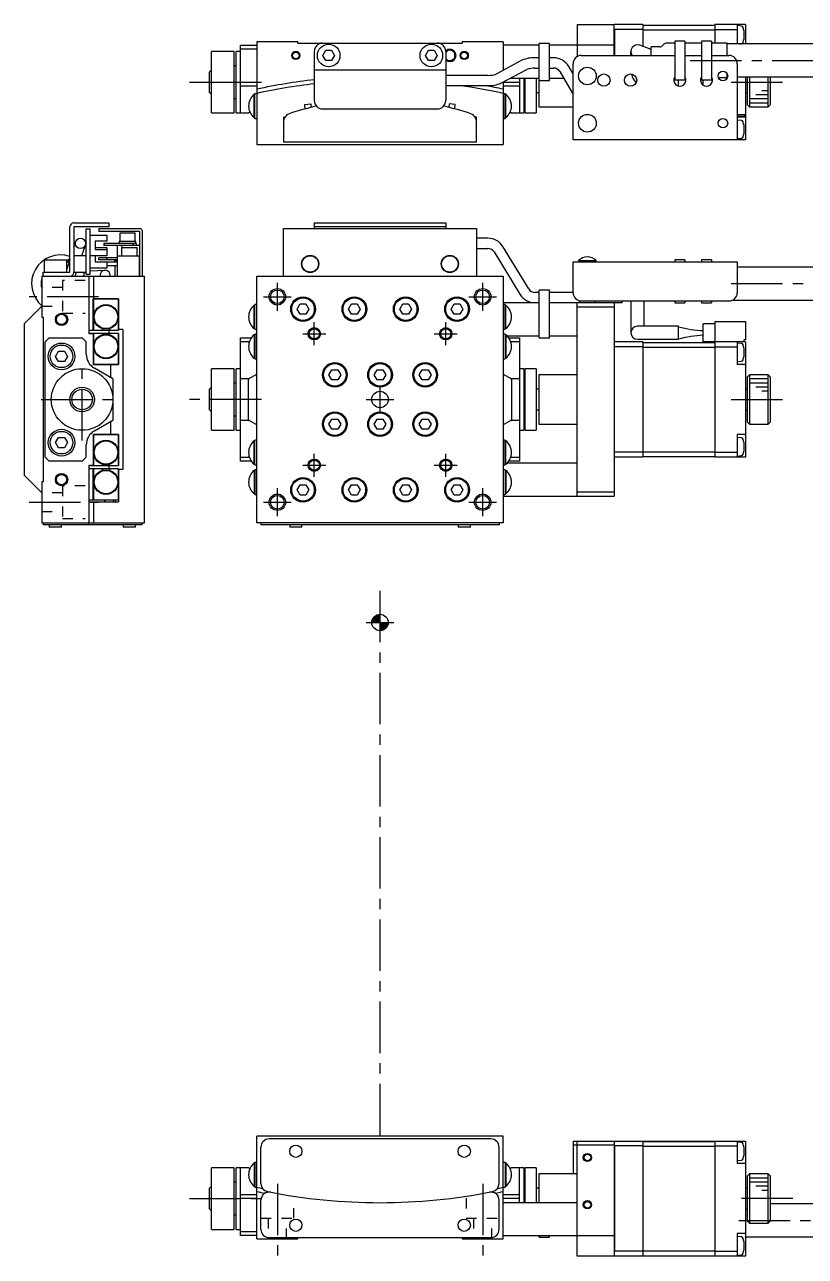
# Model space of a CAD drawing. Extents: x -213 to 420, y 17 to 323.
# Drawn here: x -213 to -22.9, y 23 to 322.8 of the extents above; entities that cross this region are included whole.
import ezdxf

# ---------------------------------------------------------------- set-up
doc = ezdxf.new("R2010")
doc.units = 0
doc.header["$LTSCALE"] = 10
doc.linetypes.add('CENTER', pattern=[2, 1.25, -0.25, 0.25, -0.25])
doc.linetypes.add('DOT', pattern=[0.5, 0.25, -0.25])
doc.layers.add('1', color=7, linetype='CONTINUOUS')
doc.layers.add('21', color=7, linetype='CONTINUOUS')

# ---------------------------------------------------------------- blocks, each defined once
blk = doc.blocks.new('AID1991')
at = {"layer": '21', "color": 7, "linetype": 'CONTINUOUS'}
blk.add_circle((-126.425634, 177.278091), 2, dxfattribs=at)
for centre, radius, start, end in [((-126.425634, 177.278091), 1.8, 90, 180), ((-126.425634, 177.278091), 1.6, 90, 180), ((-126.425634, 177.278091), 1.4, 90, 179.999955), ((-126.425634, 177.278091), 1.2, 90, 179.99997), ((-126.425634, 177.278091), 1, 90, 179.999964), ((-126.425636, 177.278093), 0.799999, 89.999799, 180.000086), ((-126.425634, 177.278091), 0.6, 89.99994, 180), ((-126.425634, 177.278091), 0.4, 90, 180), ((-126.425634, 177.278091), 0.2, 90, 180), ((-126.425634, 177.278091), 0.6, 269.99994, 0), ((-126.425634, 177.278091), 1.8, 270, 0), ((-126.425634, 177.278091), 1.6, 270, 0), ((-126.425634, 177.278091), 0.4, 270, 0), ((-126.425634, 177.278091), 0.2, 270, 0), ((-126.425634, 177.278091), 1.2, 270, 359.99997), ((-126.425634, 177.278091), 1.4, 270, 359.999955), ((-126.425634, 177.278091), 1, 270, 359.999964), ((-126.425636, 177.278093), 0.799999, 270.000201, 359.999914)]:
    blk.add_arc(centre, radius, start, end, dxfattribs=at)

msp = doc.modelspace()

# ---------------------------------------------------------------- linework, layer by layer
at = {"layer": '1', "color": 7, "linetype": 'CONTINUOUS'}
for p, q in [((-78.425634, 322.789328), (-69.425634, 322.789328)), ((-78.425634, 322.789328), (-78.425634, 315.021379)), ((-69.375634, 322.789328), (-69.425634, 322.739328)), ((-69.425634, 315.289328), (-69.425634, 322.789328)), ((-69.425634, 321.689328), (-69.325634, 321.589328)), ((-62.425634, 322.789328), (-69.375634, 322.789328)), ((-69.325634, 321.589328), (-69.325634, 315.289328)), ((-62.425634, 321.589328), (-69.325634, 321.589328)), ((-62.425634, 322.789328), (-62.425634, 317.483392)), ((-62.425634, 322.689328), (-44.925634, 322.689328)), ((-62.425634, 321.547907), (-44.925634, 321.547907)), ((-37.425634, 322.789328), (-44.925634, 322.789328)), ((-44.925634, 322.789328), (-44.925634, 318.289328)), ((-44.925634, 321.589328), (-39.425634, 321.589328)), ((-39.425634, 322.789328), (-39.425634, 318.089328)), ((-38.440354, 322.453127), (-39.425634, 322.539328)), ((-37.425634, 322.789328), (-37.425634, 318.089328)), ((-160.425634, 317.789328), (-156.425634, 317.789328)), ((-160.425634, 301.289328), (-160.425634, 317.789328)), ((-146.425634, 318.589328), (-156.425634, 318.589328)), ((-156.425634, 318.589328), (-156.425634, 293.589328)), ((-146.425634, 318.289328), (-146.425634, 318.589328)), ((-146.425634, 318.289328), (-106.425634, 318.289328)), ((-106.425634, 318.589328), (-106.425634, 318.289328)), ((-96.425634, 318.589328), (-106.425634, 318.589328)), ((-96.425634, 318.589328), (-96.425634, 311.67758)), ((-87.675634, 317.789328), (-96.425634, 317.789328)), ((-85.175634, 318.189328), (-87.675634, 318.189328)), ((-87.675634, 309.189328), (-87.675634, 318.189328)), ((-85.175634, 309.189328), (-85.175634, 318.189328)), ((-69.425634, 317.789328), (-85.175634, 317.789328)), ((-57.318531, 317.996435), (-57.632744, 317.682221)), ((-54.675634, 318.289328), (-56.611424, 318.289328)), ((-52.175638, 318.789328), (-54.675638, 318.789328)), ((-54.675637, 318.789328), (-54.675637, 309.389328)), ((-52.175637, 318.789328), (-52.175637, 309.389328)), ((-48.175634, 318.289328), (-52.175634, 318.289328)), ((-45.675638, 318.789328), (-48.175638, 318.789328)), ((-48.175637, 318.789328), (-48.175637, 309.389328)), ((-45.675637, 318.789328), (-45.675637, 309.389328)), ((-41.925638, 318.289328), (-45.675634, 318.289328)), ((-41.925638, 315.289328), (-41.925638, 318.289328)), ((43.116706, 318.089328), (-41.925638, 318.089328)), ((-38.854131, 318.089328), (-38.440354, 318.125529)), ((-167.425634, 301.289328), (-167.425634, 316.289328)), ((-161.925634, 316.289328), (-167.425634, 316.289328)), ((-161.925634, 301.289328), (-161.925634, 316.289328)), ((-161.425634, 301.289328), (-161.425634, 316.289328)), ((-160.425634, 316.289328), (-161.425634, 316.289328)), ((-156.425634, 316.789328), (-160.425634, 316.789328)), ((-142.425634, 316.289328), (-142.425634, 304.289328)), ((-140.36901, 315.289328), (-139.647322, 316.539328)), ((-139.647322, 314.039328), (-140.36901, 315.289328)), ((-139.647322, 316.539328), (-138.203946, 316.539328)), ((-138.203946, 316.539328), (-137.482258, 315.289328)), ((-137.482258, 315.289328), (-138.203946, 314.039328)), ((-115.36901, 315.289328), (-114.647322, 316.539328)), ((-114.647322, 314.039328), (-115.36901, 315.289328)), ((-114.647322, 316.539328), (-113.203946, 316.539328)), ((-113.203946, 316.539328), (-112.482258, 315.289328)), ((-112.482258, 315.289328), (-113.203946, 314.039328)), ((-110.425634, 316.289328), (-110.425634, 304.289328)), ((-77.425634, 315.289328), (-54.675634, 315.289328)), ((-65.325634, 315.289328), (-65.325634, 316.253869)), ((-60.425557, 316.755423), (-63.178402, 317.757377)), ((-60.425634, 315.289328), (-60.425634, 317.389328)), ((-58.339851, 317.389328), (-60.425634, 317.389328)), ((-52.175634, 315.289328), (-48.175634, 315.289328)), ((-45.675638, 315.289328), (-41.425634, 315.289328)), ((-167.425634, 311.789328), (-167.925634, 311.289328)), ((-161.425634, 312.789328), (-161.925634, 312.789328)), ((-142.425634, 311.789328), (-110.425634, 311.789328)), ((-138.203946, 314.039328), (-139.647322, 314.039328)), ((-113.203946, 314.039328), (-114.647322, 314.039328)), ((-91.881524, 314.109738), (-98.149473, 310.754924)), ((-96.969744, 308.550783), (-90.701795, 311.905597)), ((-87.675634, 314.721193), (-88.693583, 314.721193)), ((-88.693583, 312.221193), (-87.675634, 312.221193)), ((-84.157685, 314.721193), (-85.175634, 314.721193)), ((-85.175634, 312.221193), (-84.157685, 312.221193)), ((-79.425634, 310.775041), (-80.477077, 312.596193)), ((-79.425634, 294.789328), (-79.425634, 313.289328)), ((-39.425634, 313.289328), (-39.425634, 294.789328)), ((-167.925634, 306.289328), (-167.925634, 311.289328)), ((-160.425634, 308.789328), (-156.425634, 308.789328)), ((-100.157685, 310.439328), (-110.425634, 310.439328)), ((-96.425634, 308.842008), (-96.425634, 293.589328)), ((-96.425634, 308.789328), (-92.425634, 308.789328)), ((-94.655715, 309.789328), (-87.675634, 309.789328)), ((-92.425634, 309.789328), (-92.425634, 301.289328)), ((-91.425634, 309.789328), (-91.425634, 301.289328)), ((-91.125634, 309.789328), (-91.125634, 301.289328)), ((-88.425634, 309.789328), (-88.425634, 301.289328)), ((-87.725634, 309.789328), (-87.725634, 302.789328)), ((-87.675634, 309.189328), (-85.175634, 309.189328)), ((-85.175634, 309.789328), (-81.743284, 309.789328)), ((-82.64214, 311.346193), (-79.425634, 305.775041)), ((-54.800407, 309.889328), (-54.675634, 309.889328)), ((-54.675638, 309.389328), (-52.175638, 309.389328)), ((-53.725634, 307.819634), (-53.725634, 309.389328)), ((-52.175634, 309.889328), (-52.050861, 309.889328)), ((-48.300407, 309.889328), (-48.175634, 309.889328)), ((-48.175638, 309.389328), (-45.675638, 309.389328)), ((-47.725634, 308.02047), (-47.725634, 309.389328)), ((-45.675634, 309.889328), (-45.550861, 309.889328)), ((-44.003827, 309.889328), (-41.925638, 309.889328)), ((-41.925638, 309.889328), (-41.925638, 310.857225)), ((-41.925638, 310.089328), (-41.793159, 310.089328)), ((-39.425634, 310.089328), (43.116706, 310.089328)), ((-37.425634, 310.089328), (-37.425634, 294.789328)), ((-36.925634, 303.289328), (-36.925634, 310.089328)), ((-36.425634, 310.089328), (-36.425634, 302.789328)), ((-31.925634, 302.789328), (-31.925634, 310.089328)), ((-31.425634, 310.089328), (-31.425634, 303.289328)), ((-167.925634, 306.289328), (-167.425634, 305.789328)), ((-156.425634, 307.789328), (-160.425634, 307.789328)), ((-156.925634, 305.829328), (-157.08519, 305.829328)), ((-157.085189, 300.129328), (-157.085189, 305.829328)), ((-156.425634, 305.979328), (-156.925635, 305.979328)), ((-156.925634, 299.979328), (-156.925634, 305.979328)), ((-110.425634, 307.939328), (-100.157685, 307.939328)), ((-95.925634, 305.979328), (-96.425635, 305.979328)), ((-92.425634, 307.789328), (-96.425634, 307.789328)), ((-95.766079, 305.829328), (-95.925635, 305.829328)), ((-95.925634, 299.979328), (-95.925634, 305.979328)), ((-95.766079, 300.129328), (-95.766079, 305.829328)), ((-88.425634, 306.289328), (-87.725634, 306.289328)), ((-37.425634, 306.289328), (-36.925634, 306.289328)), ((-161.925634, 304.789328), (-161.425634, 304.789328)), ((-144.730487, 303.385621), (-143.236195, 303.516355)), ((-144.633736, 302.279749), (-144.730487, 303.385621)), ((-143.236195, 303.516355), (-143.161215, 302.659324)), ((-109.615073, 303.516355), (-109.690053, 302.659324)), ((-108.120781, 303.385621), (-109.615073, 303.516355)), ((-108.217532, 302.279749), (-108.120781, 303.385621)), ((-91.425634, 304.789328), (-91.125634, 304.789328)), ((-87.725634, 302.789328), (-79.425634, 302.789328)), ((-36.925634, 303.289328), (-36.425634, 302.789328)), ((-36.425634, 302.789328), (-31.925634, 302.789328)), ((-31.925634, 302.789328), (-31.425634, 303.289328)), ((-167.425634, 301.289328), (-161.925634, 301.289328)), ((-161.425634, 301.289328), (-158.425634, 301.289328)), ((-158.425634, 301.289328), (-158.146203, 301.568759)), ((-157.08519, 300.129328), (-156.925634, 300.129328)), ((-156.925635, 299.979328), (-156.425634, 299.979328)), ((-149.925634, 300.289328), (-149.925634, 294.189328)), ((-149.925634, 300.289328), (-149.603562, 300.289328)), ((-140.425634, 302.289328), (-112.425634, 302.289328)), ((-102.925634, 300.289328), (-103.247705, 300.289328)), ((-102.925634, 294.189328), (-102.925634, 300.289328)), ((-96.425635, 299.979328), (-95.925634, 299.979328)), ((-95.925635, 300.129328), (-95.766079, 300.129328)), ((-94.705065, 301.568759), (-94.425634, 301.289328)), ((-94.425634, 301.289328), (-91.425634, 301.289328)), ((-91.125634, 301.289328), (-88.425634, 301.289328)), ((-39.425634, 300.888962), (-37.425634, 300.888962)), ((-39.425634, 300.539328), (-37.725634, 300.539328)), ((-37.425634, 300.289328), (-39.425634, 300.289328)), ((-37.725634, 300.539328), (-37.725634, 300.574291)), ((-37.425634, 300.574291), (-37.725634, 300.574291)), ((-38.440354, 299.453127), (-39.425634, 299.539328)), ((-102.925634, 294.189328), (-149.925634, 294.189328)), ((-37.425634, 294.789328), (-79.425634, 294.789328)), ((-39.425634, 295.039328), (-38.440354, 295.125529)), ((-156.425634, 293.589328), (-96.425634, 293.589328)), ((-201.963966, 262.55273), (-201.963966, 273.55273)), ((-200.963966, 274.55273), (-192.463966, 274.55273)), ((-192.463966, 273.55273), (-200.963966, 273.55273)), ((-200.963966, 273.55273), (-200.963966, 262.55273)), ((-197.963966, 273.05273), (-196.963966, 273.05273)), ((-197.963966, 262.05273), (-197.963966, 273.05273)), ((-196.963966, 262.05273), (-196.963966, 273.05273)), ((-194.863966, 273.15273), (-194.863966, 272.55273)), ((-194.863966, 273.15273), (-184.863966, 273.15273)), ((-192.463966, 274.55273), (-192.463966, 273.55273)), ((-149.925634, 261.55273), (-149.925634, 273.15273)), ((-149.925634, 273.15273), (-102.925634, 273.15273)), ((-142.425634, 274.55273), (-142.425634, 273.15273)), ((-142.425634, 274.55273), (-110.425634, 274.55273)), ((-110.425634, 273.55273), (-142.425634, 273.55273)), ((-110.425634, 274.55273), (-110.425634, 273.15273)), ((-102.925634, 273.15273), (-102.925634, 261.55273)), ((-200.963966, 268.673522), (-200.552786, 269.939002)), ((-196.963966, 271.55273), (-192.963966, 271.55273)), ((-195.763966, 270.05273), (-195.763966, 268.05273)), ((-192.963966, 270.05273), (-195.763966, 270.05273)), ((-194.863966, 272.55273), (-184.963966, 272.55273)), ((-192.963966, 271.55273), (-192.963966, 270.05273)), ((-189.913966, 270.05273), (-185.913966, 270.05273)), ((-189.913966, 270.05273), (-189.913966, 269.55273)), ((-186.013966, 272.05273), (-189.813966, 272.05273)), ((-189.813966, 272.05273), (-189.813966, 270.05273)), ((-186.013966, 270.05273), (-186.013966, 272.05273)), ((-185.913966, 269.55273), (-185.913966, 270.05273)), ((-184.963966, 272.55273), (-184.963966, 261.55273)), ((-184.363966, 272.65273), (-184.363966, 261.55273)), ((-100.157685, 270.80273), (-102.925634, 270.80273)), ((-199.024397, 266.55273), (-198.175146, 269.166459)), ((-195.763966, 268.55273), (-192.963966, 268.55273)), ((-195.763966, 268.05273), (-192.963966, 268.05273)), ((-193.690993, 269.55273), (-193.690993, 269.05273)), ((-185.808591, 269.55273), (-193.690993, 269.55273)), ((-184.963966, 269.05273), (-193.690993, 269.05273)), ((-193.560259, 269.55273), (-193.560259, 269.05273)), ((-192.963966, 268.55273), (-192.963966, 266.55273)), ((-190.463966, 269.05273), (-190.463966, 261.55273)), ((-189.363966, 268.55273), (-189.363966, 266.55273)), ((-189.363966, 268.55273), (-185.563966, 268.55273)), ((-189.31784, 269.05273), (-189.31784, 268.55273)), ((-186.586896, 269.55273), (-186.586896, 269.05273)), ((-185.808591, 269.55273), (-185.808591, 269.05273)), ((-185.563966, 266.55273), (-185.563966, 268.55273)), ((-102.925634, 268.30273), (-100.157685, 268.30273)), ((-98.628131, 267.477486), (-92.360182, 257.15243)), ((-90.223137, 258.449749), (-96.491086, 268.774805)), ((-208.213966, 265.55273), (-202.390102, 265.55273)), ((-208.213966, 265.55273), (-208.213966, 262.55273)), ((-201.963966, 265.595838), (-202.713966, 263.287575)), ((-202.713966, 262.55273), (-202.713966, 265.55273)), ((-202.713966, 265.05273), (-202.140432, 265.05273)), ((-202.465352, 264.05273), (-202.713966, 264.05273)), ((-202.613966, 265.344978), (-202.613966, 265.05273)), ((-202.613966, 265.344978), (-202.045475, 265.344978)), ((-197.963966, 266.55273), (-200.963966, 266.55273)), ((-192.963966, 266.55273), (-196.963966, 266.55273)), ((-195.763966, 266.55273), (-195.763966, 265.05273)), ((-195.763966, 265.05273), (-190.463966, 265.05273)), ((-194.913966, 265.55273), (-194.913966, 266.05273)), ((-190.463966, 266.05273), (-194.913966, 266.05273)), ((-190.463966, 265.55273), (-194.913966, 265.55273)), ((-192.963966, 265.05273), (-192.963966, 263.55273)), ((-190.463966, 264.05273), (-192.963966, 264.05273)), ((-192.913966, 266.05273), (-192.913966, 265.55273)), ((-191.113966, 265.344978), (-191.113966, 265.05273)), ((-191.113966, 265.344978), (-190.463966, 265.344978)), ((-190.963966, 264.05273), (-190.963966, 261.55273)), ((-190.463966, 266.55273), (-184.963966, 266.55273)), ((-185.013966, 261.55273), (-185.013966, 266.55273)), ((-79.425634, 257.55273), (-79.425634, 265.05273)), ((-79.425634, 265.05273), (-39.425634, 265.05273)), ((-78.075634, 265.344978), (-78.075634, 265.05273)), ((-78.075634, 265.344978), (-73.775634, 265.344978)), ((-73.775634, 265.05273), (-73.775634, 265.344978)), ((-52.175634, 265.55273), (-54.675634, 265.55273)), ((-54.675634, 265.55273), (-54.675634, 265.05273)), ((-52.175634, 265.55273), (-52.175634, 265.05273)), ((-45.675634, 265.55273), (-48.175634, 265.55273)), ((-48.175634, 265.55273), (-48.175634, 265.05273)), ((-45.675634, 265.55273), (-45.675634, 265.05273)), ((-39.425634, 265.05273), (-39.425634, 257.55273)), ((-208.763966, 261.55273), (-208.763966, 251.55273)), ((-208.763966, 261.55273), (-183.763966, 261.55273)), ((-208.463966, 262.55273), (-201.963966, 262.55273)), ((-208.463966, 261.55273), (-208.463966, 262.55273)), ((-200.963966, 262.55273), (-197.963966, 262.55273)), ((-200.648996, 261.55273), (-200.324076, 262.55273)), ((-198.463966, 261.55273), (-198.463966, 262.55273)), ((-197.963966, 262.05273), (-196.963966, 262.05273)), ((-197.24719, 247.55273), (-197.24719, 261.55273)), ((-192.963966, 263.55273), (-196.963966, 263.55273)), ((-196.963966, 262.877777), (-193.40759, 263.001969)), ((-196.223756, 261.55273), (-196.223756, 256.05273)), ((-183.763966, 201.55273), (-183.763966, 261.55273)), ((-156.425634, 261.55273), (-96.425634, 261.55273)), ((-156.425634, 201.55273), (-156.425634, 261.55273)), ((-96.425634, 261.55273), (-96.425634, 201.55273)), ((43.116706, 263.75273), (-39.425634, 263.75273)), ((-85.175634, 258.124505), (-87.675634, 258.124505)), ((-87.675634, 246.55273), (-87.675634, 258.124505)), ((-85.175634, 246.55273), (-85.175634, 258.124505)), ((-190.075559, 256.05273), (-196.234675, 256.05273)), ((-196.234428, 248.45273), (-196.234428, 256.051599)), ((-196.234428, 256.051599), (-196.173747, 256.00273)), ((-196.173747, 256.00273), (-196.173747, 248.45273)), ((-190.12555, 256.00273), (-196.173747, 256.00273)), ((-190.086699, 256.051456), (-190.12555, 256.00273)), ((-190.12555, 248.45273), (-190.12555, 256.00273)), ((-190.086699, 256.051456), (-190.086699, 248.45273)), ((-190.075559, 256.05273), (-190.075559, 248.55273)), ((-87.675634, 255.05273), (-96.425634, 255.05273)), ((-87.675634, 257.624505), (-88.693583, 257.624505)), ((-88.693583, 255.124505), (-87.675634, 255.124505)), ((-79.425634, 257.624505), (-85.175634, 257.624505)), ((-85.175634, 255.124505), (-77.925634, 255.124505)), ((-69.425634, 255.05273), (-85.175634, 255.05273)), ((-78.425634, 208.05273), (-78.425634, 255.05273)), ((-77.925634, 255.616239), (-77.925634, 255.05273)), ((-77.425634, 255.55273), (-41.425634, 255.55273)), ((-73.925634, 255.05273), (-73.925634, 255.55273)), ((-73.925634, 255.124505), (-67.425634, 255.124505)), ((-69.425634, 255.05273), (-69.425634, 208.05273)), ((-67.425634, 255.55273), (-67.425634, 255.124505)), ((-65.325634, 255.55273), (-65.325634, 247.80126)), ((-62.125634, 249.40126), (-62.125634, 255.55273)), ((-54.675638, 255.55273), (-54.675638, 255.05273)), ((-54.675638, 255.05273), (-52.175638, 255.05273)), ((-52.175638, 255.55273), (-52.175638, 255.05273)), ((-48.175638, 255.55273), (-48.175638, 255.05273)), ((-48.175638, 255.05273), (-45.675638, 255.05273)), ((-45.675638, 255.55273), (-45.675638, 255.05273)), ((-40.553854, 255.75273), (43.116706, 255.75273)), ((-208.763966, 254.25273), (-212.963966, 250.05273)), ((-157.085189, 248.80273), (-157.085189, 254.50273)), ((-156.925634, 254.50273), (-157.085189, 254.50273)), ((-156.925634, 248.65273), (-156.925634, 254.65273)), ((-156.425634, 254.65273), (-156.925634, 254.65273)), ((-146.61901, 253.55273), (-145.897322, 254.80273)), ((-145.897322, 252.30273), (-146.61901, 253.55273)), ((-145.897322, 254.80273), (-144.453946, 254.80273)), ((-144.453946, 252.30273), (-145.897322, 252.30273)), ((-144.453946, 254.80273), (-143.732258, 253.55273)), ((-143.732258, 253.55273), (-144.453946, 252.30273)), ((-134.11901, 253.55273), (-133.397322, 254.80273)), ((-133.397322, 252.30273), (-134.11901, 253.55273)), ((-133.397322, 254.80273), (-131.953946, 254.80273)), ((-131.953946, 252.30273), (-133.397322, 252.30273)), ((-131.953946, 254.80273), (-131.232258, 253.55273)), ((-131.232258, 253.55273), (-131.953946, 252.30273)), ((-121.61901, 253.55273), (-120.897322, 254.80273)), ((-120.897322, 252.30273), (-121.61901, 253.55273)), ((-120.897322, 254.80273), (-119.453946, 254.80273)), ((-119.453946, 252.30273), (-120.897322, 252.30273)), ((-119.453946, 254.80273), (-118.732258, 253.55273)), ((-118.732258, 253.55273), (-119.453946, 252.30273)), ((-109.11901, 253.55273), (-108.397322, 254.80273)), ((-108.397322, 252.30273), (-109.11901, 253.55273)), ((-108.397322, 254.80273), (-106.953946, 254.80273)), ((-106.953946, 252.30273), (-108.397322, 252.30273)), ((-106.953946, 254.80273), (-106.232258, 253.55273)), ((-106.232258, 253.55273), (-106.953946, 252.30273)), ((-95.925634, 254.65273), (-96.425634, 254.65273)), ((-95.925634, 248.65273), (-95.925634, 254.65273)), ((-95.766079, 254.50273), (-95.925634, 254.50273)), ((-95.766079, 248.80273), (-95.766079, 254.50273)), ((-69.425634, 254.05273), (-78.425634, 254.05273)), ((-212.963966, 213.05273), (-212.963966, 250.05273)), ((-208.763966, 251.55273), (-208.463966, 251.55273)), ((-208.463966, 251.55273), (-208.463966, 211.55273)), ((-53.725634, 249.40126), (-63.725634, 249.40126)), ((-53.725634, 246.20126), (-53.725634, 249.40126)), ((-47.725634, 245.55273), (-47.725634, 249.95273)), ((-44.925634, 249.95273), (-47.725634, 249.95273)), ((-44.925634, 250.55273), (-37.425634, 250.55273)), ((-44.925634, 250.55273), (-44.925634, 217.55273)), ((-37.425634, 250.55273), (-37.425634, 246.05273)), ((-206.963966, 246.55273), (-207.963966, 245.55273)), ((-206.963966, 246.55273), (-198.963966, 246.55273)), ((-197.963966, 245.55273), (-198.963966, 246.55273)), ((-197.24719, 248.45273), (-190.086699, 248.45273)), ((-190.086699, 247.65273), (-197.24719, 247.65273)), ((-196.223756, 247.55273), (-197.24719, 247.55273)), ((-196.234428, 247.55273), (-196.234428, 247.65273)), ((-196.223756, 240.05273), (-196.223756, 247.55273)), ((-196.173747, 247.65273), (-196.173747, 240.10273)), ((-194.190396, 248.45273), (-193.891267, 248.744744)), ((-193.891267, 247.360717), (-194.190396, 247.65273)), ((-192.463966, 248.45273), (-192.463966, 247.65273)), ((-192.412336, 248.745844), (-192.111891, 248.45273)), ((-192.111891, 247.65273), (-192.412336, 247.359616)), ((-190.12555, 240.10273), (-190.12555, 247.65273)), ((-189.049515, 248.55273), (-190.086699, 248.55273)), ((-190.086699, 247.65273), (-190.086699, 240.054004)), ((-189.049515, 248.55273), (-189.049515, 214.55273)), ((-160.425634, 246.55273), (-157.771945, 246.55273)), ((-160.425634, 216.55273), (-160.425634, 246.55273)), ((-157.08519, 247.30273), (-157.08519, 241.60273)), ((-156.925635, 247.30273), (-157.08519, 247.30273)), ((-157.085189, 248.80273), (-156.925634, 248.80273)), ((-156.425635, 247.45273), (-156.925635, 247.45273)), ((-156.925635, 247.45273), (-156.925635, 241.45273)), ((-156.925634, 248.65273), (-156.425634, 248.65273)), ((-95.925635, 247.45273), (-96.425635, 247.45273)), ((-96.425634, 248.65273), (-95.925634, 248.65273)), ((-95.925635, 247.45273), (-95.925635, 241.45273)), ((-95.76608, 247.30273), (-95.925635, 247.30273)), ((-95.925634, 248.80273), (-95.766079, 248.80273)), ((-95.76608, 247.30273), (-95.76608, 241.60273)), ((-95.493146, 247.05273), (-87.675634, 247.05273)), ((-95.079326, 246.55273), (-92.425634, 246.55273)), ((-92.425634, 246.55273), (-92.425634, 216.55273)), ((-87.675634, 246.55273), (-85.175634, 246.55273)), ((-85.175634, 247.05273), (-78.425634, 247.05273)), ((-63.725634, 246.20126), (-53.725634, 246.20126)), ((-37.725634, 245.55273), (-37.725634, 246.05273)), ((-37.425634, 246.05273), (-37.725634, 246.05273)), ((-207.963966, 217.55273), (-207.963966, 245.55273)), ((-205.407341, 242.05273), (-204.685654, 243.30273)), ((-204.685654, 243.30273), (-203.242278, 243.30273)), ((-203.242278, 243.30273), (-202.52059, 242.05273)), ((-197.963966, 242.614908), (-197.963966, 245.55273)), ((-158.25834, 245.55273), (-160.425634, 245.55273)), ((-92.425634, 245.55273), (-94.592931, 245.55273)), ((-69.325634, 245.55273), (-69.425634, 245.45273)), ((-69.425634, 244.40273), (-69.375634, 244.35273)), ((-69.375634, 244.35273), (-69.375634, 218.75273)), ((-62.425634, 244.35273), (-69.375634, 244.35273)), ((-62.425634, 245.55273), (-69.325634, 245.55273)), ((-62.425634, 245.55273), (-62.425634, 217.55273)), ((-62.425634, 245.45273), (-44.925634, 245.45273)), ((-62.425634, 244.311309), (-44.925634, 244.311309)), ((-37.425634, 245.55273), (-47.725634, 245.55273)), ((-44.925634, 244.35273), (-39.425634, 244.35273)), ((-39.425634, 245.55273), (-39.425634, 240.05273)), ((-38.440354, 245.21653), (-39.425634, 245.30273)), ((-37.425634, 245.55273), (-37.425634, 217.55273)), ((-204.685654, 240.80273), (-205.407341, 242.05273)), ((-203.242278, 240.80273), (-204.685654, 240.80273)), ((-202.52059, 242.05273), (-203.242278, 240.80273)), ((-196.173747, 240.10273), (-196.223756, 240.062456)), ((-190.08699, 240.05273), (-196.223756, 240.05273)), ((-196.173747, 240.10273), (-190.12555, 240.10273)), ((-191.963966, 236.841405), (-191.963966, 240.05273)), ((-190.12555, 240.10273), (-190.086699, 240.054004)), ((-157.08519, 241.60273), (-156.925635, 241.60273)), ((-156.925635, 241.45273), (-156.425635, 241.45273)), ((-96.425635, 241.45273), (-95.925635, 241.45273)), ((-95.925635, 241.60273), (-95.76608, 241.60273)), ((-39.425634, 240.80273), (-38.440354, 240.888931)), ((-37.425634, 240.05273), (-39.425634, 240.05273)), ((-191.463966, 236.55273), (-195.963966, 239.150807)), ((-167.425634, 224.05273), (-167.425634, 239.05273)), ((-161.925634, 239.05273), (-167.425634, 239.05273)), ((-161.925634, 224.05273), (-161.925634, 239.05273)), ((-161.425634, 224.05273), (-161.425634, 239.05273)), ((-160.425634, 239.05273), (-161.425634, 239.05273)), ((-158.425634, 236.55273), (-156.425634, 237.707431)), ((-138.86901, 237.55273), (-138.147322, 238.80273)), ((-138.147322, 236.30273), (-138.86901, 237.55273)), ((-138.147322, 238.80273), (-136.703946, 238.80273)), ((-136.703946, 238.80273), (-135.982258, 237.55273)), ((-135.982258, 237.55273), (-136.703946, 236.30273)), ((-127.86901, 237.55273), (-127.147322, 238.80273)), ((-127.147322, 236.30273), (-127.86901, 237.55273)), ((-127.147322, 238.80273), (-125.703946, 238.80273)), ((-125.703946, 238.80273), (-124.982258, 237.55273)), ((-124.982258, 237.55273), (-125.703946, 236.30273)), ((-116.86901, 237.55273), (-116.147322, 238.80273)), ((-116.147322, 236.30273), (-116.86901, 237.55273)), ((-116.147322, 238.80273), (-114.703946, 238.80273)), ((-114.703946, 238.80273), (-113.982258, 237.55273)), ((-113.982258, 237.55273), (-114.703946, 236.30273)), ((-96.425634, 237.707431), (-94.425634, 236.55273)), ((-91.425634, 239.05273), (-92.425634, 239.05273)), ((-91.425634, 239.05273), (-91.425634, 224.05273)), ((-91.125634, 239.05273), (-91.125634, 224.05273)), ((-88.425634, 239.05273), (-91.125634, 239.05273)), ((-88.425634, 239.05273), (-88.425634, 224.05273)), ((-87.725634, 237.55273), (-87.725634, 225.55273)), ((-78.425634, 237.55273), (-87.725634, 237.55273)), ((-36.425634, 237.55273), (-36.925634, 237.05273)), ((-36.925634, 226.05273), (-36.925634, 237.05273)), ((-36.425634, 237.55273), (-36.425634, 225.55273)), ((-31.925634, 237.55273), (-36.425634, 237.55273)), ((-31.925634, 225.55273), (-31.925634, 237.55273)), ((-31.425634, 237.05273), (-31.925634, 237.55273)), ((-31.425634, 237.05273), (-31.425634, 226.05273)), ((-191.463966, 236.55273), (-191.463966, 226.55273)), ((-167.425634, 234.55273), (-167.925634, 234.05273)), ((-167.925634, 229.05273), (-167.925634, 234.05273)), ((-161.425634, 235.55273), (-161.925634, 235.55273)), ((-158.425634, 236.55273), (-160.425634, 236.55273)), ((-158.425634, 226.55273), (-158.425634, 236.55273)), ((-136.703946, 236.30273), (-138.147322, 236.30273)), ((-125.703946, 236.30273), (-127.147322, 236.30273)), ((-114.703946, 236.30273), (-116.147322, 236.30273)), ((-94.425634, 236.55273), (-94.425634, 226.55273)), ((-92.425634, 236.55273), (-94.425634, 236.55273)), ((-91.125634, 235.55273), (-91.425634, 235.55273)), ((-87.725634, 234.05273), (-88.425634, 234.05273)), ((-36.925634, 234.05273), (-37.425634, 234.05273)), ((-167.925634, 229.05273), (-167.425634, 228.55273)), ((-88.425634, 229.05273), (-87.725634, 229.05273)), ((-37.425634, 229.05273), (-36.925634, 229.05273)), ((-195.963966, 223.954654), (-191.463966, 226.55273)), ((-191.963966, 223.05273), (-191.963966, 226.264055)), ((-161.925634, 227.55273), (-161.425634, 227.55273)), ((-160.425634, 226.55273), (-158.425634, 226.55273)), ((-156.425634, 225.39803), (-158.425634, 226.55273)), ((-138.86901, 225.55273), (-138.147322, 226.80273)), ((-138.147322, 224.30273), (-138.86901, 225.55273)), ((-138.147322, 226.80273), (-136.703946, 226.80273)), ((-136.703946, 226.80273), (-135.982258, 225.55273)), ((-135.982258, 225.55273), (-136.703946, 224.30273)), ((-127.86901, 225.55273), (-127.147322, 226.80273)), ((-127.147322, 224.30273), (-127.86901, 225.55273)), ((-127.147322, 226.80273), (-125.703946, 226.80273)), ((-125.703946, 226.80273), (-124.982258, 225.55273)), ((-124.982258, 225.55273), (-125.703946, 224.30273)), ((-116.86901, 225.55273), (-116.147322, 226.80273)), ((-116.147322, 224.30273), (-116.86901, 225.55273)), ((-116.147322, 226.80273), (-114.703946, 226.80273)), ((-114.703946, 226.80273), (-113.982258, 225.55273)), ((-113.982258, 225.55273), (-114.703946, 224.30273)), ((-94.425634, 226.55273), (-96.425634, 225.39803)), ((-94.425634, 226.55273), (-92.425634, 226.55273)), ((-91.425634, 227.55273), (-91.125634, 227.55273)), ((-87.725634, 225.55273), (-78.425634, 225.55273)), ((-36.925634, 226.05273), (-36.425634, 225.55273)), ((-36.425634, 225.55273), (-31.925634, 225.55273)), ((-31.925634, 225.55273), (-31.425634, 226.05273)), ((-205.407341, 221.05273), (-204.685654, 222.30273)), ((-204.685654, 222.30273), (-203.242278, 222.30273)), ((-203.242278, 222.30273), (-202.52059, 221.05273)), ((-196.223756, 215.55273), (-196.223756, 223.05273)), ((-196.223756, 223.05273), (-190.08699, 223.05273)), ((-196.223756, 223.043004), (-196.173747, 223.00273)), ((-196.173747, 223.00273), (-196.173747, 215.45273)), ((-190.12555, 223.00273), (-196.173747, 223.00273)), ((-190.086699, 223.051456), (-190.12555, 223.00273)), ((-190.12555, 215.45273), (-190.12555, 223.00273)), ((-190.086699, 223.051456), (-190.086699, 215.45273)), ((-167.425634, 224.05273), (-161.925634, 224.05273)), ((-161.425634, 224.05273), (-160.425634, 224.05273)), ((-136.703946, 224.30273), (-138.147322, 224.30273)), ((-125.703946, 224.30273), (-127.147322, 224.30273)), ((-114.703946, 224.30273), (-116.147322, 224.30273)), ((-92.425634, 224.05273), (-91.425634, 224.05273)), ((-91.125634, 224.05273), (-88.425634, 224.05273)), ((-37.425634, 223.05273), (-39.425634, 223.05273)), ((-39.425634, 223.05273), (-39.425634, 217.55273)), ((-38.440354, 222.21653), (-39.425634, 222.30273)), ((-204.685654, 219.80273), (-205.407341, 221.05273)), ((-203.242278, 219.80273), (-204.685654, 219.80273)), ((-202.52059, 221.05273), (-203.242278, 219.80273)), ((-197.963966, 217.55273), (-197.963966, 220.490552)), ((-157.08519, 215.80273), (-157.08519, 221.50273)), ((-156.925635, 221.50273), (-157.08519, 221.50273)), ((-156.425635, 221.65273), (-156.925635, 221.65273)), ((-156.925635, 215.65273), (-156.925635, 221.65273)), ((-95.925635, 221.65273), (-96.425635, 221.65273)), ((-95.925635, 215.65273), (-95.925635, 221.65273)), ((-95.76608, 221.50273), (-95.925635, 221.50273)), ((-95.76608, 215.80273), (-95.76608, 221.50273)), ((-207.963966, 217.55273), (-206.963966, 216.55273)), ((-198.963966, 216.55273), (-206.963966, 216.55273)), ((-198.963966, 216.55273), (-197.963966, 217.55273)), ((-160.425634, 217.55273), (-158.258339, 217.55273)), ((-157.771944, 216.55273), (-160.425634, 216.55273)), ((-78.425634, 216.05273), (-95.493145, 216.05273)), ((-92.425634, 216.55273), (-95.079325, 216.55273)), ((-94.59293, 217.55273), (-92.425634, 217.55273)), ((-69.375634, 218.75273), (-69.425634, 218.70273)), ((-69.425634, 217.65273), (-69.325634, 217.55273)), ((-62.425634, 218.75273), (-69.375634, 218.75273)), ((-62.425634, 217.55273), (-69.325634, 217.55273)), ((-62.425634, 218.794152), (-44.925634, 218.794152)), ((-62.425634, 217.65273), (-44.925634, 217.65273)), ((-44.925634, 218.75273), (-39.425634, 218.75273)), ((-37.425634, 217.55273), (-44.925634, 217.55273)), ((-39.425634, 217.80273), (-38.440354, 217.888931)), ((-212.963966, 213.05273), (-208.763966, 208.85273)), ((-197.24719, 201.55273), (-197.24719, 215.55273)), ((-197.24719, 215.55273), (-196.223756, 215.55273)), ((-197.24719, 215.45273), (-190.086699, 215.45273)), ((-190.086699, 214.65273), (-197.24719, 214.65273)), ((-196.234428, 215.45273), (-196.234427, 215.55273)), ((-196.234428, 207.053862), (-196.234428, 214.65273)), ((-196.173747, 214.65273), (-196.173747, 207.10273)), ((-194.190396, 215.45273), (-193.891267, 215.744744)), ((-193.891267, 214.360717), (-194.190396, 214.65273)), ((-192.463966, 215.45273), (-192.463966, 214.65273)), ((-192.412336, 215.745844), (-192.111891, 215.45273)), ((-192.111891, 214.65273), (-192.412336, 214.359616)), ((-190.12555, 207.10273), (-190.12555, 214.65273)), ((-190.086699, 214.65273), (-190.086699, 207.054004)), ((-189.049515, 214.55273), (-190.086699, 214.55273)), ((-190.075559, 214.55273), (-190.075559, 206.55273)), ((-157.08519, 215.80273), (-156.925635, 215.80273)), ((-157.085189, 214.30273), (-157.085189, 208.60273)), ((-156.925634, 214.30273), (-157.085189, 214.30273)), ((-156.925635, 215.65273), (-156.425635, 215.65273)), ((-156.425634, 214.45273), (-156.925634, 214.45273)), ((-156.925634, 214.45273), (-156.925634, 208.45273)), ((-96.425635, 215.65273), (-95.925635, 215.65273)), ((-95.925634, 214.45273), (-96.425634, 214.45273)), ((-95.925635, 215.80273), (-95.76608, 215.80273)), ((-95.925634, 214.45273), (-95.925634, 208.45273)), ((-95.766079, 214.30273), (-95.925634, 214.30273)), ((-95.766079, 214.30273), (-95.766079, 208.60273)), ((-208.463966, 211.55273), (-208.763966, 211.55273)), ((-208.763966, 211.55273), (-208.763966, 201.55273)), ((-146.61901, 209.55273), (-145.897322, 210.80273)), ((-145.897322, 210.80273), (-144.453946, 210.80273)), ((-144.453946, 210.80273), (-143.732258, 209.55273)), ((-134.11901, 209.55273), (-133.397322, 210.80273)), ((-133.397322, 210.80273), (-131.953946, 210.80273)), ((-131.953946, 210.80273), (-131.232258, 209.55273)), ((-121.61901, 209.55273), (-120.897322, 210.80273)), ((-120.897322, 210.80273), (-119.453946, 210.80273)), ((-119.453946, 210.80273), (-118.732258, 209.55273)), ((-109.11901, 209.55273), (-108.397322, 210.80273)), ((-108.397322, 210.80273), (-106.953946, 210.80273)), ((-106.953946, 210.80273), (-106.232258, 209.55273)), ((-190.08699, 207.05273), (-197.24719, 207.05273)), ((-196.173747, 207.10273), (-196.234428, 207.053862)), ((-196.173747, 207.10273), (-190.12555, 207.10273)), ((-193.457514, 206.55273), (-193.457514, 207.05273)), ((-191.40791, 207.05273), (-191.42161, 206.55273)), ((-190.797298, 206.55273), (-190.812957, 207.05273)), ((-190.12555, 207.10273), (-190.086699, 207.054004)), ((-157.085189, 208.60273), (-156.925634, 208.60273)), ((-156.925634, 208.45273), (-156.425634, 208.45273)), ((-145.897322, 208.30273), (-146.61901, 209.55273)), ((-144.453946, 208.30273), (-145.897322, 208.30273)), ((-143.732258, 209.55273), (-144.453946, 208.30273)), ((-133.397322, 208.30273), (-134.11901, 209.55273)), ((-131.953946, 208.30273), (-133.397322, 208.30273)), ((-131.232258, 209.55273), (-131.953946, 208.30273)), ((-120.897322, 208.30273), (-121.61901, 209.55273)), ((-119.453946, 208.30273), (-120.897322, 208.30273)), ((-118.732258, 209.55273), (-119.453946, 208.30273)), ((-108.397322, 208.30273), (-109.11901, 209.55273)), ((-106.953946, 208.30273), (-108.397322, 208.30273)), ((-106.232258, 209.55273), (-106.953946, 208.30273)), ((-96.425634, 208.45273), (-95.925634, 208.45273)), ((-96.425634, 208.05273), (-69.425634, 208.05273)), ((-95.925634, 208.60273), (-95.766079, 208.60273)), ((-78.425634, 209.05273), (-69.425634, 209.05273)), ((-190.075559, 206.55273), (-197.24719, 206.55273)), ((-196.223756, 206.55273), (-196.223756, 201.55273)), ((-208.763966, 201.55273), (-183.763966, 201.55273)), ((-208.463966, 201.55273), (-208.463966, 201.05273)), ((-184.463966, 201.05273), (-208.463966, 201.05273)), ((-206.963966, 201.05273), (-206.963966, 200.45273)), ((-203.963966, 200.45273), (-203.963966, 201.05273)), ((-197.391883, 201.05273), (-197.391883, 201.55273)), ((-188.963966, 201.05273), (-188.963966, 200.45273)), ((-185.963966, 200.45273), (-185.963966, 201.05273)), ((-184.463966, 201.55273), (-184.463966, 201.05273)), ((-96.425634, 201.55273), (-156.425634, 201.55273)), ((-155.425634, 201.55273), (-155.425634, 201.05273)), ((-97.425634, 201.05273), (-155.425634, 201.05273)), ((-148.425634, 201.05273), (-148.425634, 200.45273)), ((-145.425634, 200.45273), (-145.425634, 201.05273)), ((-107.425634, 201.05273), (-107.425634, 200.45273)), ((-104.425634, 200.45273), (-104.425634, 201.05273)), ((-97.425634, 201.55273), (-97.425634, 201.05273)), ((-203.963966, 200.45273), (-206.963966, 200.45273)), ((-185.963966, 200.45273), (-188.963966, 200.45273)), ((-145.425634, 200.45273), (-148.425634, 200.45273)), ((-104.425634, 200.45273), (-107.425634, 200.45273)), ((-96.425634, 52.278091), (-156.425634, 52.278091)), ((-156.425634, 27.278091), (-156.425634, 52.278091)), ((-99.425634, 51.578091), (-153.425634, 51.578091)), ((-96.425634, 27.278091), (-96.425634, 52.278091)), ((-79.425634, 51.078091), (-79.425634, 43.078091)), ((-79.425634, 51.078091), (-37.425634, 51.078091)), ((-78.425634, 23.078091), (-78.425634, 51.078091)), ((-69.375634, 51.078091), (-69.425634, 51.028091)), ((-69.425634, 51.078091), (-69.425634, 23.078091)), ((-62.425634, 51.078091), (-62.425634, 23.078091)), ((-62.425634, 50.978091), (-44.925634, 50.978091)), ((-44.925634, 51.078091), (-44.925634, 23.078091)), ((-39.425634, 51.078091), (-39.425634, 45.578091)), ((-37.425634, 51.078091), (-37.425634, 23.078091)), ((-155.425634, 40.725606), (-155.425634, 49.578091)), ((-97.425634, 40.725606), (-97.425634, 49.578091)), ((-69.425634, 50.078091), (-79.425634, 50.078091)), ((-69.425634, 49.978091), (-69.325634, 49.878091)), ((-69.325634, 49.878091), (-69.325634, 24.278091)), ((-62.425634, 49.878091), (-69.325634, 49.878091)), ((-62.425634, 49.83667), (-44.925634, 49.83667)), ((-44.925634, 49.878091), (-39.425634, 49.878091)), ((-38.440354, 50.74189), (-39.425634, 50.828091)), ((-156.925634, 45.738091), (-157.08519, 45.738091)), ((-157.085189, 45.738091), (-157.085189, 40.038091)), ((-156.425634, 45.888091), (-156.925635, 45.888091)), ((-156.925634, 45.888091), (-156.925634, 39.888091)), ((-95.925634, 45.888091), (-96.425635, 45.888091)), ((-95.766079, 45.738091), (-95.925635, 45.738091)), ((-95.925634, 45.888091), (-95.925634, 39.888091)), ((-95.766079, 45.738091), (-95.766079, 40.038091)), ((-39.425634, 46.328091), (-38.440354, 46.414292)), ((-37.425634, 45.578091), (-39.425634, 45.578091)), ((-161.925634, 44.578091), (-167.425634, 44.578091)), ((-167.425634, 29.578091), (-167.425634, 44.578091)), ((-161.925634, 29.578091), (-161.925634, 44.578091)), ((-158.425634, 44.578091), (-161.425634, 44.578091)), ((-161.425634, 29.578091), (-161.425634, 44.578091)), ((-160.425634, 28.078091), (-160.425634, 44.578091)), ((-158.146203, 44.29866), (-158.425634, 44.578091)), ((-94.425634, 44.578091), (-94.705065, 44.29866)), ((-91.425634, 44.578091), (-94.425634, 44.578091)), ((-92.425634, 36.078091), (-92.425634, 44.578091)), ((-91.425634, 44.578091), (-91.425634, 36.078091)), ((-91.125634, 44.578091), (-91.125634, 36.078091)), ((-88.425634, 44.578091), (-91.125634, 44.578091)), ((-88.425634, 44.578091), (-88.425634, 36.078091)), ((-87.725634, 43.078091), (-87.725634, 36.078091)), ((-78.425634, 43.078091), (-87.725634, 43.078091)), ((-36.425634, 43.078091), (-36.925634, 42.578091)), ((-36.925634, 31.578091), (-36.925634, 42.578091)), ((-36.425634, 43.078091), (-36.425634, 31.078091)), ((-31.925634, 43.078091), (-36.425634, 43.078091)), ((-31.925634, 31.078091), (-31.925634, 43.078091)), ((-31.425634, 42.578091), (-31.925634, 43.078091)), ((-31.425634, 42.578091), (-31.425634, 31.578091)), ((-167.425634, 40.078091), (-167.925634, 39.578091)), ((-167.925634, 34.578091), (-167.925634, 39.578091)), ((-161.425634, 41.078091), (-161.925634, 41.078091)), ((-157.08519, 40.038091), (-156.925634, 40.038091)), ((-156.925635, 39.888091), (-156.425634, 39.888091)), ((-96.425635, 39.888091), (-95.925634, 39.888091)), ((-95.925635, 40.038091), (-95.766079, 40.038091)), ((-91.125634, 41.078091), (-91.425634, 41.078091)), ((-87.725634, 39.578091), (-88.425634, 39.578091)), ((-36.925634, 39.578091), (-37.425634, 39.578091)), ((-160.425634, 38.078091), (-156.425634, 38.078091)), ((-156.425634, 37.078091), (-160.425634, 37.078091)), ((-155.425634, 29.578091), (-155.425634, 36.650173)), ((-97.425634, 29.578091), (-97.425634, 36.650173)), ((-96.425634, 38.078091), (-92.425634, 38.078091)), ((-92.425634, 37.078091), (-96.425634, 37.078091)), ((-78.425634, 36.078091), (-96.425634, 36.078091)), ((-167.925634, 34.578091), (-167.425634, 34.078091)), ((-161.925634, 33.078091), (-161.425634, 33.078091)), ((-37.425634, 34.578091), (-36.925634, 34.578091)), ((43.116706, 35.778091), (-31.425634, 35.778091)), ((-36.925634, 31.578091), (-36.425634, 31.078091)), ((-36.425634, 31.078091), (-31.925634, 31.078091)), ((-31.925634, 31.078091), (-31.425634, 31.578091)), ((-167.425634, 29.578091), (-161.925634, 29.578091)), ((-161.425634, 29.578091), (-160.425634, 29.578091)), ((-160.425634, 29.078091), (-156.425634, 29.078091)), ((-156.425634, 28.078091), (-160.425634, 28.078091)), ((-156.425634, 27.278091), (-146.425634, 27.278091)), ((-153.425634, 27.578091), (-99.425634, 27.578091)), ((-146.425634, 27.278091), (-146.425634, 27.578091)), ((-106.425634, 27.578091), (-106.425634, 27.278091)), ((-106.425634, 27.278091), (-96.425634, 27.278091)), ((-96.425634, 28.078091), (-69.425634, 28.078091)), ((-87.675634, 27.678091), (-87.675634, 28.078091)), ((-87.675634, 27.678091), (-85.175634, 27.678091)), ((-85.175634, 27.678091), (-85.175634, 28.078091)), ((-37.425634, 28.578091), (-39.425634, 28.578091)), ((-39.425634, 28.578091), (-39.425634, 23.078091)), ((-38.440354, 27.74189), (-39.425634, 27.828091)), ((-37.425634, 27.778091), (43.116706, 27.778091)), ((-69.325634, 24.278091), (-69.425634, 24.178091)), ((-62.425634, 24.278091), (-69.325634, 24.278091)), ((-62.425634, 24.319512), (-44.925634, 24.319512)), ((-44.925634, 24.278091), (-39.425634, 24.278091)), ((-69.425634, 23.078091), (-78.425634, 23.078091)), ((-69.425634, 23.128091), (-69.375634, 23.078091)), ((-62.425634, 23.078091), (-69.375634, 23.078091)), ((-62.425634, 23.178091), (-44.925634, 23.178091)), ((-37.425634, 23.078091), (-44.925634, 23.078091)), ((-39.425634, 23.328091), (-38.440354, 23.414292))]:
    msp.add_line(p, q, dxfattribs=at)
at = {"layer": '1', "color": 4, "linetype": 'CENTER'}
for p, q in [((-50.925635, 314.089328), (94.074365, 314.089328)), ((-172.819477, 308.789328), (-155.31714, 308.789328)), ((-40.925635, 308.789328), (-25.925635, 308.789328)), ((-151.425634, 253.15273), (-151.425634, 259.95273)), ((-101.425634, 253.15273), (-101.425634, 259.95273)), ((-40.925635, 259.75273), (94.074365, 259.75273)), ((-194.952044, 256.55273), (-211.850462, 256.55273)), ((-154.825634, 256.55273), (-148.025634, 256.55273)), ((-104.825634, 256.55273), (-98.025634, 256.55273)), ((-142.425634, 244.75273), (-142.425634, 250.35273)), ((-110.425634, 244.75273), (-110.425634, 250.35273)), ((-145.225634, 247.55273), (-139.625634, 247.55273)), ((-113.225634, 247.55273), (-107.625634, 247.55273)), ((-198.963966, 221.55273), (-198.963966, 241.55273)), ((-126.425634, 228.15273), (-126.425634, 234.95273)), ((-208.963966, 231.55273), (-188.963966, 231.55273)), ((-155.31714, 231.55273), (-172.819477, 231.55273)), ((-129.825634, 231.55273), (-123.025634, 231.55273)), ((-40.925635, 231.55273), (-25.925635, 231.55273)), ((-142.425634, 212.75273), (-142.425634, 218.35273)), ((-110.425634, 212.75273), (-110.425634, 218.35273)), ((-145.225634, 215.55273), (-139.625634, 215.55273)), ((-113.225634, 215.55273), (-107.625634, 215.55273)), ((-151.425634, 203.15273), (-151.425634, 209.95273)), ((-101.425634, 203.15273), (-101.425634, 209.95273)), ((-211.850462, 206.55273), (-194.952044, 206.55273)), ((-154.825634, 206.55273), (-148.025634, 206.55273)), ((-104.825634, 206.55273), (-98.025634, 206.55273)), ((-126.425634, 52.50273), (-126.425634, 187.50273)), ((-129.825634, 177.278091), (-123.025634, 177.278091)), ((-151.425634, 40.699531), (-151.425634, 23.008998)), ((-101.425634, 40.699531), (-101.425634, 23.008998)), ((-172.819477, 37.078091), (-155.31714, 37.078091)), ((-25.925635, 37.078091), (-40.925635, 37.078091)), ((-39.091861, 31.778091), (94.074365, 31.778091))]:
    msp.add_line(p, q, dxfattribs=at)
at = {"layer": '1', "color": 9, "linetype": 'CONTINUOUS'}
for p, q in [((-34.925634, 305.789328), (-31.925634, 305.789328)), ((-33.425634, 306.789328), (-31.925634, 306.789328)), ((-36.425634, 304.789328), (-31.925634, 304.789328)), ((-36.425634, 303.789328), (-31.925634, 303.789328)), ((-31.925634, 236.55273), (-36.425634, 236.55273)), ((-31.925634, 235.55273), (-36.425634, 235.55273)), ((-31.925634, 234.55273), (-34.925634, 234.55273)), ((-31.925634, 233.55273), (-33.425634, 233.55273)), ((-193.45273, 207.05273), (-193.45273, 206.55273)), ((-31.925634, 42.078091), (-36.425634, 42.078091)), ((-31.925634, 41.078091), (-36.425634, 41.078091)), ((-31.925634, 40.078091), (-34.925634, 40.078091)), ((-31.925634, 39.078091), (-33.425634, 39.078091))]:
    msp.add_line(p, q, dxfattribs=at)
at = {"layer": '1', "color": 9, "linetype": 'DOT'}
for p, q in [((-203.763966, 258.80273), (-208.763966, 258.80273)), ((-198.23795, 260.55273), (-203.763966, 260.55273)), ((-203.763966, 260.55273), (-203.763966, 252.55273)), ((-208.763966, 254.30273), (-203.763966, 254.30273)), ((-203.763966, 252.55273), (-198.237969, 252.55273)), ((-198.23795, 210.55273), (-203.763966, 210.55273)), ((-203.763966, 210.55273), (-203.763966, 202.55273)), ((-203.763966, 208.80273), (-208.763966, 208.80273)), ((-208.763966, 204.30273), (-203.763966, 204.30273)), ((-203.763966, 202.55273), (-198.237969, 202.55273)), ((-147.425634, 32.278091), (-147.425634, 37.145199)), ((-105.425634, 37.145071), (-105.425634, 32.278091)), ((-155.425634, 32.278091), (-147.425634, 32.278091)), ((-153.675634, 32.278091), (-153.675634, 27.278091)), ((-149.175634, 27.278091), (-149.175634, 32.278091)), ((-105.425634, 32.278091), (-97.425634, 32.278091)), ((-103.675634, 32.278091), (-103.675634, 27.278091)), ((-99.175634, 27.278091), (-99.175634, 32.278091))]:
    msp.add_line(p, q, dxfattribs=at)
at = {"layer": '1', "color": 7, "linetype": 'CONTINUOUS'}
for centre, radius in [((-138.925634, 315.289328), 2.75), ((-113.925634, 315.289328), 2.75), ((-146.925634, 315.289328), 0.8), ((-105.925634, 315.289328), 0.8), ((-75.925634, 310.289328), 2.15), ((-71.925634, 309.289328), 1.5), ((-65.425634, 309.289328), 1.5), ((-42.925634, 310.289328), 1.15), ((-75.925634, 298.789328), 2.15), ((-42.925634, 298.789328), 1.15), ((-199.363966, 269.55273), 1.25), ((-143.425634, 264.55273), 2.1), ((-143.425634, 264.55273), 2), ((-109.425634, 264.55273), 2.1), ((-109.425634, 264.55273), 2), ((-151.425634, 256.55273), 1.65), ((-101.425634, 256.55273), 1.65), ((-145.175634, 253.55273), 3), ((-145.175634, 253.55273), 2.75), ((-132.675634, 253.55273), 3), ((-132.675634, 253.55273), 2.75), ((-120.175634, 253.55273), 3), ((-120.175634, 253.55273), 2.75), ((-107.675634, 253.55273), 3), ((-107.675634, 253.55273), 2.75), ((-203.963966, 251.05273), 1.25), ((-193.153966, 251.65273), 3), ((-193.153966, 251.65273), 2.85), ((-193.153966, 244.45273), 3), ((-193.153966, 244.45273), 2.85), ((-142.425634, 247.55273), 1.25), ((-110.425634, 247.55273), 1.25), ((-203.963966, 242.05273), 3.25), ((-203.963966, 242.05273), 2.75), ((-137.425634, 237.55273), 3), ((-137.425634, 237.55273), 2.75), ((-126.425634, 237.55273), 3), ((-126.425634, 237.55273), 2.75), ((-115.425634, 237.55273), 3), ((-115.425634, 237.55273), 2.75), ((-198.963966, 231.55273), 7.5), ((-198.963966, 231.55273), 3), ((-198.963966, 231.55273), 2.5), ((-126.425634, 231.55273), 2), ((-137.425634, 225.55273), 3), ((-137.425634, 225.55273), 2.75), ((-126.425634, 225.55273), 3), ((-126.425634, 225.55273), 2.75), ((-115.425634, 225.55273), 3), ((-115.425634, 225.55273), 2.75), ((-203.963966, 221.05273), 3.25), ((-203.963966, 221.05273), 2.75), ((-193.153966, 218.65273), 3), ((-193.153966, 218.65273), 2.85), ((-142.425634, 215.55273), 1.25), ((-110.425634, 215.55273), 1.25), ((-203.963966, 212.05273), 1.25), ((-193.153966, 211.45273), 3), ((-193.153966, 211.45273), 2.85), ((-145.175634, 209.55273), 3), ((-145.175634, 209.55273), 2.75), ((-132.675634, 209.55273), 3), ((-132.675634, 209.55273), 2.75), ((-120.175634, 209.55273), 3), ((-120.175634, 209.55273), 2.75), ((-107.675634, 209.55273), 3), ((-107.675634, 209.55273), 2.75), ((-151.425634, 206.55273), 1.65), ((-101.425634, 206.55273), 1.65), ((-146.925634, 48.578091), 1.5), ((-105.925634, 48.578091), 1.5), ((-75.925634, 47.078091), 0.8), ((-75.925634, 35.578091), 0.8), ((-146.925634, 30.578091), 1.5), ((-105.925634, 30.578091), 1.5)]:
    msp.add_circle(centre, radius, dxfattribs=at)
at = {"layer": '1', "color": 9, "linetype": 'CONTINUOUS'}
for centre, radius in [((-146.925634, 315.289328), 1), ((-105.925634, 315.289328), 1), ((-151.425634, 256.55273), 2), ((-101.425634, 256.55273), 2), ((-203.963966, 251.05273), 1.5), ((-142.425634, 247.55273), 1.5), ((-110.425634, 247.55273), 1.5), ((-142.425634, 215.55273), 1.5), ((-110.425634, 215.55273), 1.5), ((-203.963966, 212.05273), 1.5), ((-151.425634, 206.55273), 2), ((-101.425634, 206.55273), 2), ((-75.925634, 47.078091), 1), ((-75.925634, 35.578091), 1)]:
    msp.add_circle(centre, radius, dxfattribs=at)
at = {"layer": '1', "color": 7, "linetype": 'CONTINUOUS'}
for centre, radius, start, end in [((-38.483932, 321.95503), 0.5, 17.629155, 85), ((-43.725634, 320.289328), 6, 342.370845, 17.629155), ((-140.425634, 316.289328), 2, 90, 180), ((-112.425634, 316.289328), 2, 0, 90), ((-63.725634, 316.253869), 1.6, 70, 217.073419), ((-56.611424, 317.289328), 1, 90, 135), ((-38.483932, 318.623626), 0.5, 275, 342.370845), ((-109.425634, 315.289328), 1.25, 216.869898, 143.130102), ((-77.425634, 313.289328), 2, 90, 180), ((-58.339851, 318.389328), 1, 270, 315), ((-41.425634, 313.289328), 2, 0, 90), ((-88.939684, 307.388083), 7.337239, 88.077859, 113.637358), ((-88.82808, 306.52987), 5.692912, 88.646244, 109.216051), ((-84.157685, 310.471193), 4.25, 30, 90), ((-84.157685, 310.471193), 1.75, 30, 90), ((-126.425634, 168.789328), 141.5, 96.492561, 102.240412), ((-100.023188, 316.13065), 5.692912, 268.646244, 289.216051), ((-60.725634, 311.753869), 4.6, 192.28366, 223.058709), ((-53.425634, 309.289328), 1.5, 146.44269, 33.55731), ((-46.925634, 309.289328), 1.5, 146.44269, 33.55731), ((-154.725634, 302.979328), 3.7, 129.621835, 230.378165), ((-126.425634, 168.789328), 140.5, 96.538972, 102.328897), ((-126.425634, 168.789328), 140.5, 77.671103, 82.050959), ((-126.425634, 168.789328), 141.5, 77.759588, 79.543262), ((-99.911584, 315.272438), 7.337239, 268.077859, 293.637358), ((-98.125634, 302.979328), 3.7, 309.621835, 50.378165), ((-126.425634, 234.689328), 70, 102.783786, 108.431851), ((-140.425634, 304.289328), 2, 180, 270), ((-112.425634, 304.289328), 2, 270, 0), ((-126.425634, 234.689328), 70, 71.568149, 77.216214), ((-147.925634, 299.200955), 2, 108.431851, 180), ((-104.925634, 299.200955), 2, 0, 71.568149), ((-38.483932, 298.95503), 0.5, 17.629155, 85), ((-43.725634, 297.289328), 6, 342.370845, 17.629155), ((-38.483932, 295.623626), 0.5, 275, 342.370845), ((-200.963966, 273.55273), 1, 90, 180), ((-184.863966, 272.65273), 0.5, 0, 90), ((-100.129501, 266.525021), 4.277802, 31.730235, 90.377493), ((-100.135526, 266.513698), 1.789169, 32.593748, 90.709615), ((-204.263966, 259.75273), 6.999999, 70.817907, 229.994792), ((-200.463966, 263.25273), 3, 120, 135.779956), ((-188.963966, 263.25273), 3, 129.944505, 135.779956), ((-75.925634, 263.25273), 3, 44.220044, 135.779956), ((-204.263966, 259.75273), 4.7, 163.225257, 196.774745), ((-204.263966, 259.75273), 4.7, 153.33134, 157.481688), ((-204.263966, 259.75273), 4.2, 66.784198, 68.343107), ((-201.963966, 262.55273), 1, 270, 0), ((-193.363966, 261.75273), 1.25, 350.793104, 189.206896), ((-88.715742, 259.413537), 1.789169, 212.593748, 270.709615), ((-58.963966, 286.00273), 140.5, 192.308027, 192.308499), ((-58.963966, 286.00273), 134.5, 192.86629, 192.866847), ((-88.721767, 259.402214), 4.277802, 211.730235, 270.377493), ((-77.425634, 257.55273), 2, 180, 270), ((-41.425634, 257.55273), 2, 270, 0), ((-154.725634, 251.65273), 3.7, 129.621835, 230.378165), ((-98.125634, 251.65273), 3.7, 309.621835, 50.378165), ((-63.725634, 247.80126), 1.6, 90, 270), ((-46.311731, 276.891068), 28.615444, 254.984078, 267.167835), ((-154.725635, 244.45273), 3.7, 129.621835, 230.378165), ((-98.125635, 244.45273), 3.7, 309.621835, 50.378165), ((-46.268983, 218.342153), 28.889479, 92.890166, 104.957921), ((-38.483932, 244.718432), 0.5, 17.629155, 85), ((-43.725634, 243.05273), 6, 342.370845, 17.629155), ((-193.963966, 242.614908), 4, 180, 240), ((-58.963966, 210.10273), 134.5, 167.133153, 167.13371), ((-38.483932, 241.387028), 0.5, 275, 342.370845), ((-193.963966, 220.490552), 4, 120, 180), ((-58.963966, 253.00273), 134.5, 192.86629, 192.866847), ((-38.483932, 221.718432), 0.5, 17.629155, 85), ((-43.725634, 220.05273), 6, 342.370845, 17.629155), ((-154.725635, 218.65273), 3.7, 129.621835, 230.378165), ((-98.125635, 218.65273), 3.7, 309.621835, 50.378165), ((-38.483932, 218.387028), 0.5, 275, 342.370845), ((-154.725634, 211.45273), 3.7, 129.621835, 230.378165), ((-98.125634, 211.45273), 3.7, 309.621835, 50.378165), ((-58.963966, 177.10273), 140.5, 167.691501, 167.691973), ((-58.963966, 177.10273), 134.5, 167.133153, 167.13371), ((-153.425634, 49.578091), 2, 90, 180), ((-99.425634, 49.578091), 2, 0, 90), ((-38.483932, 50.243793), 0.5, 17.629155, 85), ((-43.725634, 48.578091), 6, 342.370845, 17.629155), ((-154.725634, 42.888091), 3.7, 129.621835, 230.378165), ((-98.125634, 42.888091), 3.7, 309.621835, 50.378165), ((-38.483932, 46.912389), 0.5, 275, 342.370845), ((-126.425634, 177.078091), 140.5, 257.671103, 258.257029), ((-153.425634, 40.725606), 2, 180, 258.799401), ((-99.425634, 40.725606), 2, 281.200599, 0), ((-126.425634, 177.078091), 140.5, 281.742971, 282.328897), ((-126.425634, 177.078091), 141.5, 257.759588, 258.583745), ((-153.425634, 36.650173), 2, 79.116585, 180), ((-126.425634, 177.078091), 141, 258.799401, 281.200599), ((-99.425634, 36.650173), 2, 0, 100.883415), ((-126.425634, 177.078091), 141.5, 281.416255, 282.240412), ((-153.425634, 29.578091), 2, 180, 270), ((-99.425634, 29.578091), 2, 270, 0), ((-38.483932, 27.243793), 0.5, 17.629155, 85), ((-43.725634, 25.578091), 6, 342.370845, 17.629155), ((-38.483932, 23.912389), 0.5, 275, 342.370845)]:
    msp.add_arc(centre, radius, start, end, dxfattribs=at)
at = {"layer": '1', "color": 9, "linetype": 'CONTINUOUS'}
msp.add_arc((-109.425634, 315.289328), 1.5, 228.189685, 131.9803, dxfattribs=at)

# ---------------------------------------------------------------- block references
at = {"layer": '21'}
msp.add_blockref('AID1991', (0, 0), dxfattribs=at)

doc.saveas('drawing.dxf')
